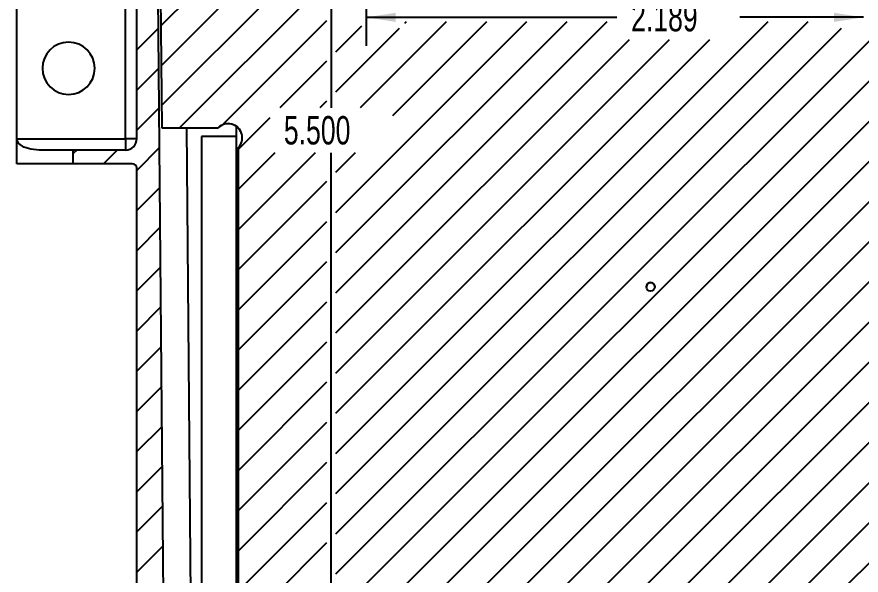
# Model space of a CAD drawing. Extents: x -3.1 to 16.8, y 0.7 to 10.7.
# Drawn here: x 1.026 to 4.74, y 2.75 to 5.207 of the extents above; entities that cross this region are included whole.
import ezdxf
from ezdxf.enums import TextEntityAlignment as Align

# ---------------------------------------------------------------- set-up
doc = ezdxf.new("R2010")
doc.units = 0
doc.layers.get('0').update_dxf_attribs({"linetype": 'CONTINUOUS'})
doc.dimstyles.new('SLDDIMSTYLE0', dxfattribs={"dimtxt": 0.125, "dimasz": 0.13, "dimexe": 0, "dimexo": 0.0625, "dimgap": 0.03125, "dimtad": 0, "dimtih": 1, "dimtoh": 1, "dimzin": 4, "dimsah": 1, "dimcen": 0.09, "dimazin": 3, "dimtfac": 1, "dimtofl": 0, "dimtmove": 0, "dimatfit": 3})
doc.dimstyles.new('SLDDIMSTYLE2', dxfattribs={"dimtxt": 0.125, "dimasz": 0.13, "dimexe": 0, "dimexo": 0.0625, "dimgap": 0.03125, "dimtad": 0, "dimtih": 1, "dimtoh": 1, "dimzin": 12, "dimsah": 1, "dimcen": 0.09, "dimazin": 3, "dimtfac": 1, "dimtofl": 0, "dimtmove": 0, "dimatfit": 3})

# ---------------------------------------------------------------- blocks, each defined once
blk = doc.blocks.new('*D1')
at = {"color": 7, "linetype": 'CONTINUOUS'}
for p, q in [((2.4995, 6.2312), (2.2833, 6.2312)), ((2.4083, 6.2312), (2.4083, 4.8063)), ((2.4083, 0.7308), (2.4083, 4.608))]:
    blk.add_line(p, q, dxfattribs=at)
for points in [[(2.4083, 6.2312), (2.3883, 6.1012), (2.4283, 6.1012)], [(2.4083, 0.7308), (2.4283, 0.8608), (2.3883, 0.8608)]]:
    blk.add_solid(points, dxfattribs=at)
at = {"color": 7, "linetype": 'CONTINUOUS', "width": 0.7}
blk.add_text('5.500', height=0.125, dxfattribs=at).set_placement((2.2006, 4.608), align=Align.BOTTOM_LEFT)
blk = doc.blocks.new('*D3')
at = {"color": 7, "linetype": 'CONTINUOUS'}
for p, q in [((2.562, 6.1687), (2.562, 5.0801)), ((2.562, 5.2051), (3.6659, 5.2051)), ((4.751, 5.2051), (4.2064, 5.2051))]:
    blk.add_line(p, q, dxfattribs=at)
for points in [[(2.562, 5.2051), (2.692, 5.1851), (2.692, 5.2251)], [(4.751, 5.2051), (4.621, 5.2251), (4.621, 5.1851)]]:
    blk.add_solid(points, dxfattribs=at)
at = {"color": 7, "linetype": 'CONTINUOUS', "width": 0.7}
blk.add_text('2.189', height=0.125, dxfattribs=at).set_placement((3.7284, 5.106), align=Align.BOTTOM_LEFT)

msp = doc.modelspace()

# ---------------------------------------------------------------- linework, layer by layer
at = {"color": 7, "linetype": 'CONTINUOUS'}
for p, q in [((1.6804, 1.583), (1.6335, 6.9608)), ((1.6443, 6.8907), (1.6632, 4.7185)), ((1.6481, 6.4538), (1.6632, 4.7189)), ((7.7189, 6.4538), (2.428, 1.1629)), ((7.8535, 6.4117), (2.4552, 1.0133)), ((7.2626, 6.3511), (2.428, 1.5165)), ((7.3688, 6.2804), (2.428, 1.3397)), ((6.769, 6.211), (2.428, 1.87)), ((7.852, 6.2333), (2.632, 1.0133)), ((6.9335, 6.1987), (2.428, 1.6933)), ((7.8504, 6.055), (2.8088, 1.0133)), ((2.3887, 5.8965), (1.6593, 5.1672)), ((7.8489, 5.8767), (2.9855, 1.0133)), ((5.9302, 5.7258), (2.428, 2.2236)), ((2.3887, 5.7198), (1.6608, 4.9919)), ((6.0771, 5.6959), (2.428, 2.0468)), ((5.3206, 5.6465), (2.428, 2.7539)), ((5.4973, 5.6465), (2.428, 2.5772)), ((5.6741, 5.6465), (2.428, 2.4004)), ((2.3887, 5.543), (1.6624, 4.8167)), ((2.3887, 5.3662), (1.7414, 4.7189)), ((1.026, 4.6708), (1.026, 5.2708)), ((1.5035, 4.6708), (1.5035, 5.2708)), ((1.5535, 4.6708), (1.5535, 5.2708)), ((2.3887, 5.1894), (1.9319, 4.7327)), ((4.3292, 5.1854), (2.428, 3.2843)), ((4.506, 5.1854), (2.428, 3.1075)), ((3.2685, 5.1854), (2.428, 4.3449)), ((3.4453, 5.1854), (2.428, 4.1681)), ((3.6221, 5.1854), (2.428, 3.9914)), ((2.5423, 5.1663), (2.428, 5.052)), ((2.915, 5.1854), (2.5357, 4.8062)), ((3.0918, 5.1854), (2.6783, 4.7719)), ((2.7382, 5.1854), (2.7314, 5.1786)), ((1.6492, 5.1571), (1.5535, 5.0614)), ((4.6529, 5.1556), (2.428, 2.9307)), ((2.7084, 5.1556), (2.428, 4.8752)), ((3.7196, 5.1061), (2.428, 3.8146)), ((3.8963, 5.1061), (2.428, 3.6378)), ((4.0731, 5.1061), (2.428, 3.461)), ((1.6508, 4.9819), (1.5535, 4.8846)), ((2.3887, 5.0127), (2.1822, 4.8062)), ((2.3887, 4.8359), (2.359, 4.8062)), ((1.6523, 4.8066), (1.5535, 4.7078)), ((2.1384, 4.7624), (1.9995, 4.6235)), ((1.6632, 4.7189), (1.9111, 4.7189)), ((1.6632, 4.7189), (1.6632, 4.7185)), ((1.6632, 4.7185), (1.9111, 4.7185)), ((1.8079, 0.7308), (1.7731, 4.7185)), ((1.9111, 4.7189), (1.9111, 4.7185)), ((1.991, 4.7256), (1.991, 0.7308)), ((1.991, 4.6808), (1.838, 4.6808)), ((1.838, 4.6808), (1.838, 1.3408)), ((1.026, 4.5608), (1.026, 4.6708)), ((1.026, 4.6708), (1.5035, 4.6708)), ((1.5035, 4.6708), (1.5035, 4.6208)), ((1.5535, 4.6708), (1.5035, 4.6708)), ((1.274, 4.6208), (1.1237, 4.6208)), ((1.2897, 4.6208), (1.274, 4.6051)), ((1.274, 4.5608), (1.274, 4.6208)), ((1.5035, 4.6208), (1.274, 4.6208)), ((1.4665, 4.6208), (1.4065, 4.5608)), ((1.6538, 4.6314), (1.5535, 4.531)), ((1.9995, 4.6305), (1.9995, 0.7809)), ((2.161, 4.6082), (1.9995, 4.4467)), ((2.3378, 4.6082), (1.9995, 4.2699)), ((2.5146, 4.6082), (2.428, 4.5217)), ((1.274, 4.5608), (1.026, 4.5608)), ((1.5335, 4.5608), (1.274, 4.5608)), ((1.5535, 1.4908), (1.5535, 4.5408)), ((2.3887, 4.4823), (1.9995, 4.0932)), ((1.6554, 4.4561), (1.5535, 4.3543)), ((1.6569, 4.2809), (1.5535, 4.1775)), ((2.3887, 4.3055), (1.9995, 3.9164)), ((2.3887, 4.1288), (1.9995, 3.7396)), ((1.6584, 4.1056), (1.5535, 4.0007)), ((2.3887, 3.952), (1.9995, 3.5628)), ((1.6599, 3.9304), (1.5535, 3.8239)), ((1.6615, 3.7551), (1.5535, 3.6472)), ((2.3887, 3.7752), (1.9995, 3.3861)), ((1.663, 3.5799), (1.5535, 3.4704)), ((2.3887, 3.5984), (1.9995, 3.2093)), ((2.3887, 3.4217), (1.9995, 3.0325)), ((1.6645, 3.4046), (1.5535, 3.2936)), ((2.3887, 3.2449), (1.9995, 2.8557)), ((1.6661, 3.2294), (1.5535, 3.1168)), ((1.6676, 3.0541), (1.5535, 2.9401)), ((2.3887, 3.0681), (1.9995, 2.6789)), ((1.6691, 2.8789), (1.5535, 2.7633)), ((2.3887, 2.8913), (1.9995, 2.5022))]:
    msp.add_line(p, q, dxfattribs=at)
msp.add_lwpolyline([(1.1237, 4.6208), (1.0868, 4.6245), (1.0573, 4.6341), (1.0352, 4.6496), (1.0283, 4.6599), (1.0266, 4.6653), (1.026, 4.6708)], dxfattribs=at)
msp.add_circle((3.814, 4.0191), 0.0187, dxfattribs=at)
for centre, radius, start, end in [((1.2535, 4.9808), 0.115, 90, 270), ((1.2535, 4.9808), 0.115, 270, 90), ((1.9553, 4.6747), 0.0625, 314.9988, 134.999), ((1.9553, 4.6743), 0.0625, 0.0021, 134.9994), ((1.5035, 4.6708), 0.05, 270, 0), ((1.5335, 4.5408), 0.02, 0, 90), ((3.814, 4.0187), 0.0187, 89.9989, 179.9989), ((3.814, 4.0187), 0.0187, 0.0011, 90.0011)]:
    msp.add_arc(centre, radius, start, end, dxfattribs=at)

# ---------------------------------------------------------------- dimensions: what is measured, and where the dimension line sits
dim = msp.add_linear_dim(base=(2.4083, 0.7308), p1=(2.5495, 6.2312), p2=(2.3035, 0.7308), angle=90, dimstyle='SLDDIMSTYLE0', dxfattribs=at)
dim.commit()
dim.dimension.update_dxf_attribs({"geometry": '*D1', "text_midpoint": (2.4083, 4.7072), "dimtype": 160})
dim = msp.add_linear_dim(base=(2.562, 5.2051), p1=(4.751, 5.9217), p2=(2.562, 6.2187), dimstyle='SLDDIMSTYLE2', dxfattribs=at)
dim.commit()
dim.dimension.update_dxf_attribs({"geometry": '*D3', "text_midpoint": (3.9361, 5.2051), "dimtype": 160})

doc.saveas('drawing.dxf')
